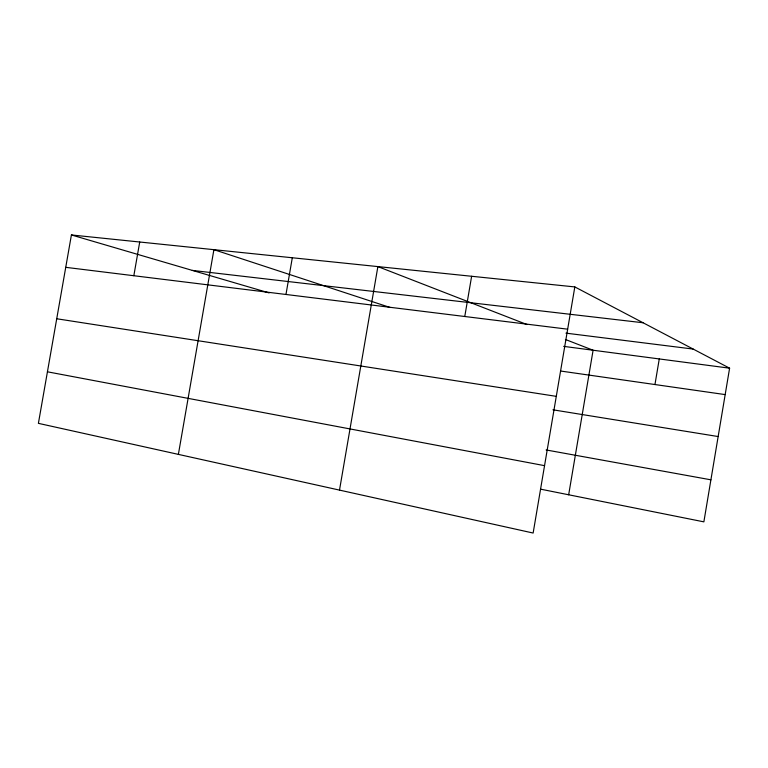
<?xml version="1.0" encoding="UTF-8"?>
<svg xmlns="http://www.w3.org/2000/svg" width="768" height="768" viewBox="0 0 768 768"><rect width="100%" height="100%" fill="white"/><g stroke="black" fill="none" stroke-linecap="round" stroke-linejoin="round"><path stroke-width="1.15" d="M574.819 286.925L533.136 533.04L38.4 423.35L71.414 234.96L574.819 286.925L729.6 368.189L703.872 521.856L540.691 489.178M568.666 494.784L593.098 350.237L565.392 339.475M654.96 384.538L659.27 358.934M464.774 316.502L471.629 276.278M285.974 294.47L292.31 257.76M339.504 490.109L377.875 266.592L527.011 324.557M133.834 275.722L139.718 242.016M178.378 454.387L213.907 249.667L390.077 307.469M192.278 270.394L643.066 322.752M65.741 267.331L567.667 329.184M565.968 333.149L693.187 349.066M563.674 346.368L729.6 368.189M560.698 371.04L725.174 394.598M56.726 318.758L556.291 396.355M552.931 409.805L718.157 436.55M546.125 449.952L710.909 479.818M47.434 371.808L544.55 465.658M71.414 234.96L269.155 292.925"/></g></svg>
